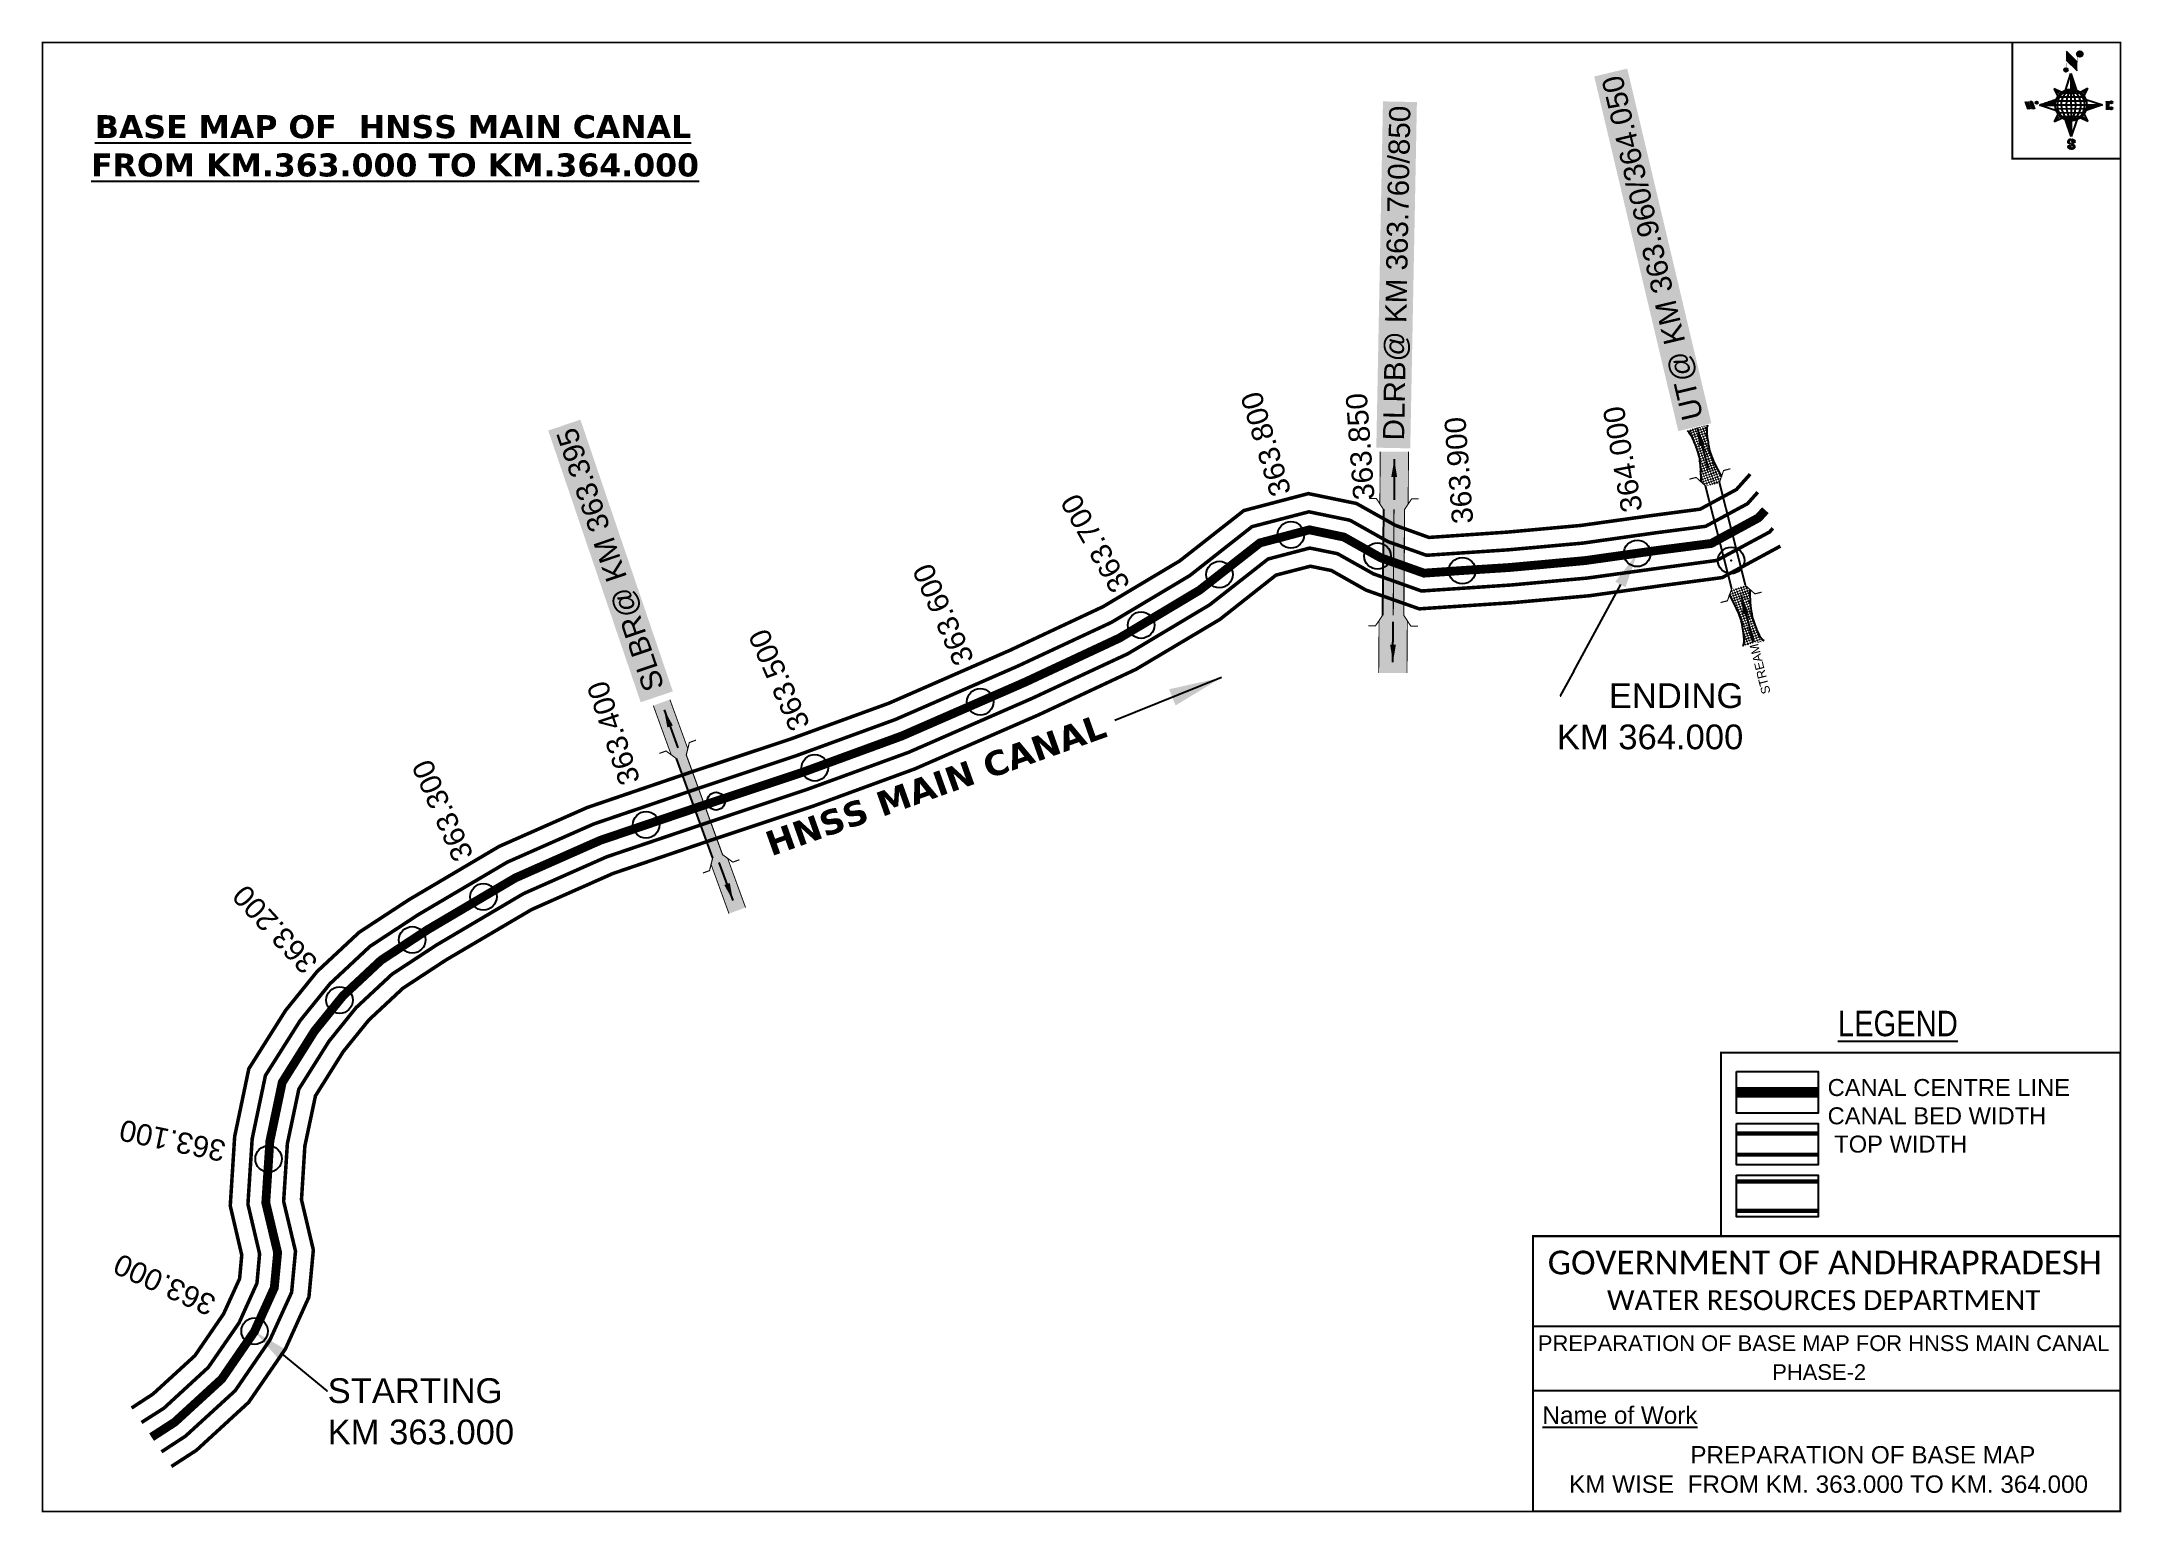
# Model space of a CAD drawing. Header units: inches. Extents: x 810802 to 811979, y 1578954 to 1579787.
import ezdxf
from ezdxf import colors
from ezdxf.entities.mleader import LeaderData, LeaderLine
from ezdxf.enums import TextEntityAlignment as Align
from ezdxf.math import Vec2, Vec3

# ---------------------------------------------------------------- set-up
doc = ezdxf.new("R2010")
doc.units = ezdxf.units.IN
doc.header["$LTSCALE"] = 15
doc.header["$MEASUREMENT"] = 0
doc.header["$PDMODE"] = 32
doc.header["$PDSIZE"] = 15
doc.linetypes.add('ACAD_ISO02W100', pattern=[15, 12, -3])
doc.linetypes.add('HIDDEN2', pattern=[0.1875, 0.125, -0.0625])
for name, color, linetype in [('AQUADUCT', 1, 'Continuous'), ('bord', 1, 'Continuous'), ('CANAL1', 7, 'Continuous'), ('CSMark', 72, 'Continuous'), ('DCBMS', 232, 'Continuous'), ('PAGE', 7, 'Continuous'), ('STRUCTURE', 5, 'Continuous'), ('TEXT', 6, 'Continuous')]:
    doc.layers.add(name, color=color, linetype=linetype)
doc.styles.add('ARIALN', font='ARIALN.TTF')
doc.styles.get("Standard").update_dxf_attribs({"font": 'arial.ttf'})
doc.dimstyles.get("Standard").update_dxf_attribs({"dimtxt": 20, "dimasz": 0.18, "dimexe": 0.18, "dimexo": 0.0625, "dimgap": 0.09, "dimtad": 0, "dimtih": 1, "dimtoh": 1, "dimdec": 4, "dimzin": 0, "dimdsep": 46, "dimtxsty": 'Standard', "dimcen": 0.09, "dimadec": 0, "dimazin": 0, "dimtfac": 1, "dimtdec": 4, "dimtofl": 0, "dimtmove": 0, "dimatfit": 3, "dimfxl": 0, "dimtolj": 1, "dimtzin": 0, "dimarcsym": 0})
pattern_1 = [(267.297113149, (-8720374.938, 50637915.138), (10.5367255337, -0.497431438), [])]
pattern_2 = [(357.297113149, (-8720374.938, 50637915.138), (0.497431438, 10.5367255337), [])]

# ---------------------------------------------------------------- blocks, each defined once
blk = doc.blocks.new('*X26')
at = {"color": 0, "linetype": 'Continuous'}
for p, q in [((6321.6, 240.5), (6322.3, 241.2)), ((6321.6, 240.3), (6322.3, 241)), ((6321.6, 240.1), (6322.3, 240.8)), ((6321.6, 239.9), (6322.4, 240.7)), ((6321.6, 239.8), (6322.4, 240.6)), ((6321.6, 239.6), (6322.5, 240.5)), ((6321.6, 239.4), (6322.5, 240.3)), ((6321.6, 239.2), (6322.6, 240.2)), ((6321.7, 239.1), (6322.6, 240.1)), ((6321.8, 240.8), (6322.4, 241.4)), ((6321.8, 239), (6322.7, 240)), ((6321.8, 239), (6322.8, 239.9)), ((6321.9, 238.9), (6322.9, 239.8)), ((6322, 238.8), (6323, 239.7)), ((6322.1, 241.3), (6322.4, 241.6)), ((6322.1, 238.7), (6323.1, 239.6)), ((6322.2, 238.6), (6323.1, 239.6)), ((6322.3, 238.5), (6323.2, 239.5)), ((6322.4, 238.5), (6323.3, 239.4)), ((6322.5, 238.4), (6323.4, 239.3)), ((6322.7, 238.4), (6323.6, 239.3)), ((6322.8, 238.3), (6323.7, 239.2)), ((6322.9, 238.3), (6323.8, 239.1)), ((6323.1, 238.2), (6323.9, 239.1)), ((6323.2, 238.2), (6324, 239)), ((6323.3, 238.2), (6324.2, 239)), ((6323.5, 238.1), (6324.3, 238.9)), ((6323.7, 238.1), (6324.4, 238.9)), ((6323.8, 238.1), (6324.6, 238.8)), ((6324.1, 238.2), (6324.7, 238.8)), ((6324.3, 238.3), (6324.9, 238.8)), ((6324.6, 238.3), (6325.1, 238.8)), ((6324.8, 238.4), (6325.2, 238.8)), ((6325.1, 238.5), (6325.4, 238.8)), ((6325.4, 238.6), (6325.6, 238.8))]:
    blk.add_line(p, q, dxfattribs=at)
blk = doc.blocks.new('*X25')
at = {"color": 0, "linetype": 'Continuous'}
for p, q in [((6324.4, 240.3), (6324.5, 240.4)), ((6324.6, 240.3), (6324.8, 240.5)), ((6324.7, 240.2), (6325, 240.5)), ((6324.8, 240.2), (6325.2, 240.6)), ((6325, 240.1), (6325.5, 240.6)), ((6325.1, 240.1), (6325.6, 240.6)), ((6325.2, 240), (6325.8, 240.6)), ((6325.3, 240), (6326, 240.6)), ((6325.4, 239.9), (6326.1, 240.6)), ((6325.5, 239.8), (6326.2, 240.5)), ((6325.6, 239.8), (6326.3, 240.5)), ((6325.7, 239.7), (6326.5, 240.4)), ((6325.9, 239.6), (6326.6, 240.3)), ((6326, 239.5), (6326.7, 240.3)), ((6326, 239.4), (6326.8, 240.2)), ((6326.1, 239.3), (6327, 240.2)), ((6326.2, 239.3), (6327.1, 240.1)), ((6326.3, 239.2), (6327.1, 240)), ((6326.4, 239.1), (6327.2, 239.9)), ((6326.5, 239), (6327.3, 239.8)), ((6326.5, 238.9), (6327.4, 239.7)), ((6326.6, 238.8), (6327.5, 239.6)), ((6326.7, 238.7), (6327.5, 239.5)), ((6326.8, 238.6), (6327.6, 239.4)), ((6326.8, 238.5), (6327.7, 239.3)), ((6326.8, 236.5), (6327.4, 237)), ((6326.9, 238.3), (6327.8, 239.2)), ((6326.9, 238.2), (6327.9, 239.1)), ((6326.9, 236.8), (6327.6, 237.4)), ((6327, 238.1), (6327.8, 239)), ((6327, 237.9), (6327.8, 238.8)), ((6327, 237.8), (6327.8, 238.6)), ((6327, 237.6), (6327.8, 238.4)), ((6327, 237.4), (6327.8, 238.2)), ((6327, 237.3), (6327.8, 238)), ((6327, 237.1), (6327.8, 237.9))]:
    blk.add_line(p, q, dxfattribs=at)
blk = doc.blocks.new('H')
at = {"layer": 'bord', "extrusion": (0.000427885, 0.004792, 0.999988)}
h = blk.add_hatch(dxfattribs=at)
h.set_pattern_fill('LINE', color=8, scale=84.387686, angle=-2.7029, style=0)
h.set_pattern_definition(pattern_2)
h.paths.add_polyline_path([(-492, 786, -0.090992), (-448, 775), (-486, 912)])
h = blk.add_hatch(dxfattribs=at)
h.set_pattern_fill('LINE', color=8, scale=84.387686, angle=-92.7029, style=0)
h.set_pattern_definition(pattern_1)
h.paths.add_polyline_path([(-625, 665, -0.090992), (-615, 710), (-751, 671)])
h = blk.add_hatch(dxfattribs=at)
h.set_pattern_fill('LINE', color=8, scale=84.387686, angle=-2.7029, style=0)
h.set_pattern_definition(pattern_2)
h.paths.add_polyline_path([(-504, 533, -0.090992), (-549, 543), (-510, 406)])
h = blk.add_hatch(dxfattribs=at)
h.set_pattern_fill('LINE', color=8, scale=84.387686, angle=-92.7029, style=0)
h.set_pattern_definition(pattern_1)
h.paths.add_polyline_path([(-246, 647), (-372, 653, -0.090992), (-382, 609)])
for p, q in [((-519, 1020, -1217), (-435, 927, -1216)), ((-516, 1087, -1217), (-432, 994, -1217)), ((-538, 774, -1216), (-487, 906, -1216)), ((-487, 906, -1216), (-493, 780, -1216)), ((-487, 906, -1216), (-448, 769, -1216)), ((-865, 701, -1215), (-847, 638, -1215)), ((-847, 700, -1215), (-829, 637, -1215)), ((-829, 699, -1215), (-811, 636, -1215)), ((-829, 699, -1215), (-811, 698, -1215)), ((-811, 698, -1215), (-794, 635, -1215)), ((-752, 665, -1215), (-615, 704, -1215)), ((-627, 794, -1216), (-567, 760, -1216)), ((-627, 794, -1216), (-584, 747, -1215)), ((-599, 731, -1215), (-627, 794, -1216)), ((-421, 753, -1216), (-359, 781, -1216)), ((-359, 781, -1216), (-405, 739, -1216)), ((-359, 781, -1216), (-392, 721, -1215)), ((-379, 693, -1215), (-246, 641, -1215)), ((-213, 669, -1215), (-217, 601, -1215)), ((-752, 665, -1215), (-625, 659, -1215)), ((-619, 614, -1215), (-752, 665, -1215)), ((-639, 526, -1214), (-606, 585, -1215)), ((-639, 526, -1214), (-593, 568, -1215)), ((-577, 553, -1215), (-639, 526, -1214)), ((-511, 400, -1214), (-549, 537, -1214)), ((-460, 533, -1215), (-511, 400, -1214)), ((-505, 527, -1214), (-511, 400, -1214)), ((-371, 513, -1214), (-431, 546, -1215)), ((-371, 513, -1214), (-414, 560, -1215)), ((-399, 576, -1215), (-371, 513, -1214)), ((-246, 641, -1215), (-383, 603, -1215)), ((-373, 647, -1215), (-246, 641, -1215)), ((-197, 600, -1215), (-194, 668, -1215))]:
    blk.add_line(p, q, dxfattribs=at)
at = {"layer": 'bord', "color": 8, "linetype": 'ByBlock', "extrusion": (0.000427885, 0.004792, 0.999988)}
for p, q in [((-375, 679, -1215), (-620, 691, -1215)), ((-386, 711, -1215), (-605, 722, -1215)), ((-411, 744, -1216), (-578, 752, -1216)), ((-493, 780, -1216), (-505, 527, -1214)), ((-373, 647, -1215), (-625, 659, -1215)), ((-378, 616, -1215), (-623, 628, -1215)), ((-392, 585, -1215), (-611, 595, -1215)), ((-420, 555, -1215), (-587, 562, -1215))]:
    blk.add_line(p, q, dxfattribs=at)
at = {"layer": 'bord', "extrusion": (0.000427885, 0.004792, 0.999988), "elevation": -1212}
for points, const_width in [([(-522, 960), (-516, 1093)], 1.61), ([(-434, 933), (-428, 1066)], 1.61), ([(-870, 707), (-846, 706)], 0.642), ([(-829, 643), (-821, 678)], 0.642), ([(-793, 641), (-782, 694)], 0.642), ([(-223, 676), (-174, 673)], 0.706), ([(-829, 643), (-855, 644)], 0.642), ([(-811, 642), (-784, 641)], 0.642), ([(-177, 605), (-226, 607)], 0.706), ([(-195, 645), (-185, 644)], 0.706)]:
    blk.add_lwpolyline(points, dxfattribs=dict(at, const_width=const_width))
for points, const_width in [([(-414, 1073, 1), (-398, 1058, 1)], 22.3), ([(-530, 950, 1), (-520, 939, 1)], 14.8), ([(-776, 697, 1), (-769, 690, 1)], 8.9), ([(-180, 618, 1), (-173, 611, 1)], 9.79), ([(-178, 667, 1), (-171, 660, 1)], 9.79), ([(-490, 362, 1), (-498, 369, 1)], 11.1), ([(-525, 322, 1), (-533, 329, 1)], 11.1)]:
    blk.add_lwpolyline(points, format="xyb", close=True, dxfattribs=dict(at, const_width=const_width))
for points in [[(-537, 317), (-531, 310), (-520, 307), (-505, 307), (-494, 310), (-486, 318), (-487, 326), (-491, 333), (-494, 336), (-503, 341), (-522, 347), (-530, 352), (-534, 355), (-537, 363), (-537, 373), (-530, 381), (-520, 384), (-504, 384), (-493, 380), (-487, 373)], [(-522, 348), (-526, 354), (-528, 361), (-528, 371), (-526, 375), (-521, 381), (-515, 384)], [(-505, 307), (-499, 312), (-497, 319), (-497, 327), (-501, 335), (-509, 343)]]:
    blk.add_lwpolyline(points, dxfattribs=at)
at = {"layer": 'bord', "extrusion": (0.000427885, 0.004792, 0.999988)}
for centre, radius in [((-406, 1065, -1212), 22.3), ((-525, 944, -1212), 14.8), ((-773, 694, -1212), 8.9), ((-498, 659, -1212), 127), ((-177, 615, -1212), 9.79), ((-174, 663, -1212), 9.79), ((-494, 365, -1212), 11.1), ((-529, 325, -1212), 11.1)]:
    blk.add_circle(centre, radius, dxfattribs=at)
at = {"layer": 'bord', "color": 8, "linetype": 'ByBlock', "extrusion": (0.000427885, 0.004792, 0.999988)}
for centre, radius, start, end in [((-482, 658, -1212), 128, 94.9254, 259.6691), ((-437, 656, -1212), 141, 113.2864, 241.308), ((-316, 651, -1212), 222, 142.5892, 212.0053), ((-560, 662, -1212), 141, 293.2864, 61.308), ((-681, 668, -1212), 222, 322.5892, 32.0053), ((-515, 660, -1212), 128, 274.9254, 79.6691)]:
    blk.add_arc(centre, radius, start, end, dxfattribs=at)
at = {"layer": 'bord', "extrusion": (0.000427885, 0.004792, 0.999988)}
for points in [[(-516, 1093, -1212), (-431, 1000, -1212), (-519, 1026, -1212), (-434, 933, -1212)], [(-864, 707, -1212), (-846, 706, -1212), (-846, 644, -1212), (-829, 643, -1212)], [(-829, 705, -1212), (-811, 704, -1212), (-811, 642, -1212), (-793, 641, -1212)], [(-193, 674, -1212), (-197, 606, -1212), (-213, 675, -1212), (-216, 607, -1212)]]:
    blk.add_solid(points, dxfattribs=at)
at = {"layer": 'bord', "extrusion": (0.000427885, 0.004792, 0.999988), "xscale": 7.977342409717546, "yscale": 7.977342408231451, "zscale": 7.977342408476333, "rotation": 138.0840426661453}
for name, p in [('*X25', (38301, -31929, -1212)), ('*X26', (38314, -31951, -1212))]:
    blk.add_blockref(name, p, dxfattribs=at)
blk = doc.blocks.new('UT')
at = {"layer": 'STRUCTURE'}
h = blk.add_hatch(dxfattribs=at)
h.set_pattern_fill('DASH', color=150, scale=8, angle=-39.6278, style=0)
h.set_pattern_definition([(320.372247933, (-4370.464, -6260.8811), (1.40800153113, 0.132407282), [1, -1])])
h.paths.add_polyline_path([(765163, 1700681.9), (765165.6, 1700680.6), (765167.2, 1700680.3), (765169.1, 1700680), (765172.4, 1700679.6), (765176.4, 1700679.3), (765179.5, 1700679.5), (765183.1, 1700679.9), (765187.7, 1700680.9), (765188.9, 1700681.2), (765193.1, 1700682.2), (765196.1, 1700680.2), (765196.1, 1700672.2), (765193.1, 1700670.2), (765190.5, 1700670.8), (765188.1, 1700671.3), (765185.5, 1700671.8), (765183.6, 1700672.1), (765181, 1700672.5), (765180.3, 1700672.5), (765178.5, 1700672.6), (765176.7, 1700672.6), (765174.6, 1700672.5), (765172.5, 1700672.3), (765170.4, 1700672), (765168.5, 1700671.7), (765166.1, 1700671.2), (765165, 1700670.8), (765163, 1700669.7)])
h.paths.add_polyline_path([(765259.1, 1700682.2), (765256.1, 1700680.2), (765256.1, 1700672.2), (765259.1, 1700670.2), (765261.9, 1700671), (765264.4, 1700671.6), (765266.4, 1700672), (765269.1, 1700672.5), (765272.7, 1700673), (765276.1, 1700673.1), (765278.6, 1700672.9), (765281.2, 1700672.7), (765283.9, 1700672.3), (765286.4, 1700671.9), (765288, 1700671.3), (765289.2, 1700670.6), (765289.1, 1700682.7), (765287.6, 1700681.8), (765285.7, 1700681.2), (765283, 1700680.7), (765281.2, 1700680.4), (765276.7, 1700679.9), (765272.7, 1700679.9), (765268.7, 1700680.3), (765264.8, 1700681), (765261.2, 1700681.7)])
at = {"layer": 'STRUCTURE', "color": 150, "const_width": 0.628}
for points in [[(765190.1, 1700688.2), (765190.1, 1700684.2), (765196.1, 1700680.2), (765256.1, 1700680.2), (765262.1, 1700684.2), (765262.1, 1700688.2)], [(765190.1, 1700664.2), (765190.1, 1700668.2), (765196.1, 1700672.2), (765256.1, 1700672.2), (765262.1, 1700668.2), (765262.1, 1700664.2)]]:
    blk.add_lwpolyline(points, dxfattribs=at)
at = {"layer": 'STRUCTURE', "color": 150}
for points in [[(765196.1, 1700680.2), (765256.1, 1700680.2)], [(765196.1, 1700672.2), (765256.1, 1700672.2)], [(765196.1, 1700672.2), (765256.1, 1700672.2)]]:
    blk.add_lwpolyline(points, dxfattribs=at)
at = {"layer": 'STRUCTURE', "color": 0}
blk.add_circle((765226.1, 1700676.2), 1.89, dxfattribs=at)
at = {"layer": 'STRUCTURE', "color": 150}
for points in [[(765163, 1700681.9), (765164.4, 1700681.1), (765167.9, 1700680.2), (765171.2, 1700679.8), (765176.1, 1700679.4), (765184.7, 1700680.3), (765193.1, 1700682.2)], [(765289.1, 1700682.7), (765287.8, 1700681.9), (765284.3, 1700680.9), (765280.9, 1700680.4), (765276.1, 1700679.8), (765267.4, 1700680.5), (765259.1, 1700682.2)], [(765163, 1700669.7), (765164.3, 1700670.6), (765167.8, 1700671.6), (765171.2, 1700672.1), (765176, 1700672.6), (765184.7, 1700672), (765193.1, 1700670.2)], [(765289.2, 1700670.6), (765287.8, 1700671.4), (765284.2, 1700672.3), (765280.9, 1700672.7), (765276.1, 1700673.1), (765267.4, 1700672.2), (765259.1, 1700670.2)]]:
    blk.add_spline(points, degree=3, dxfattribs=at)
at = {"layer": 'STRUCTURE', "color": 0}
blk.add_text('STREAM', height=5, dxfattribs=at).set_placement((765148.2, 1700675.8), align=Align.MIDDLE_CENTER)
for points in [[(765190.9, 1700676), (765164.2, 1700675.8)], [(765289.3, 1700676.7), (765265.4, 1700676.4)]]:
    blk.add_leader(points, dimstyle='Standard', override={"dimasz": 10, "dimgap": 0.09, "dimtad": 0}, dxfattribs=at)
blk = doc.blocks.new('SLB')
at = {"layer": 'STRUCTURE'}
h = blk.add_hatch(dxfattribs=at)
h.set_pattern_fill('DOTS', color=6, scale=20, angle=320.3722, style=0)
h.set_pattern_definition([(320.372247934, (-159.4327, -72.9564), (1.2786241598, 0.5641323054), [0, -1.25])])
h.paths.add_polyline_path([(769699.5, 1706871.1), (769699.5, 1706861.1), (769729.1, 1706861.1), (769732.1, 1706863.1), (769792.1, 1706863.1), (769795.1, 1706861.1), (769824.7, 1706861.1), (769824.7, 1706871.1), (769795.1, 1706871.1), (769792.1, 1706869.1), (769732.1, 1706869.1), (769729.1, 1706871.1)])
at = {"layer": 'STRUCTURE', "color": 6, "linetype": 'ACAD_ISO02W100', "ltscale": 0.5, "const_width": 0.5}
for points in [[(769699.5, 1706871.1), (769729.1, 1706871.1)], [(769795.1, 1706871.1), (769824.7, 1706871.1)], [(769699.5, 1706861.1), (769729.1, 1706861.1)], [(769795.1, 1706861.1), (769824.7, 1706861.1)]]:
    blk.add_lwpolyline(points, dxfattribs=at)
at = {"layer": 'STRUCTURE', "color": 6, "const_width": 0.628}
for points in [[(769726.1, 1706877.1), (769726.1, 1706873.1), (769732.1, 1706869.1), (769792.1, 1706869.1), (769798.1, 1706873.1), (769798.1, 1706877.1)], [(769726.1, 1706855.1), (769726.1, 1706859.1), (769732.1, 1706863.1), (769792.1, 1706863.1), (769798.1, 1706859.1), (769798.1, 1706855.1)]]:
    blk.add_lwpolyline(points, dxfattribs=at)
at = {"layer": 'STRUCTURE', "color": 6}
blk.add_lwpolyline([(769732.1, 1706863.1), (769792.1, 1706863.1)], dxfattribs=at)
blk.add_lwpolyline([(769732.1, 1706863.1), (769792.1, 1706863.1)], dxfattribs=at)
at = {"layer": 'STRUCTURE', "color": 0}
blk.add_circle((769762.1, 1706866.1), 1.24, dxfattribs=at)
for points in [[(769703.8, 1706866), (769726.7, 1706866)], [(769818.6, 1706865.8), (769795.7, 1706865.8)]]:
    blk.add_leader(points, dimstyle='Standard', override={"dimasz": 10, "dimgap": 0.09, "dimtad": 0}, dxfattribs=at)
blk = doc.blocks.new('DLB')
at = {"layer": 'STRUCTURE'}
h = blk.add_hatch(dxfattribs=at)
h.set_pattern_fill('DOTS', color=6, scale=20, angle=320.37224793, style=0)
h.paths.add_polyline_path([(769699.5, 1706950), (769699.5, 1706934), (769729.1, 1706934), (769732.1, 1706936), (769792.1, 1706936), (769795.1, 1706934), (769824.7, 1706934), (769824.7, 1706950), (769795.1, 1706950), (769792.1, 1706948), (769732.1, 1706948), (769729.1, 1706950)])
at = {"layer": 'STRUCTURE', "color": 6, "linetype": 'ACAD_ISO02W100', "ltscale": 0.5, "const_width": 0.5}
for points in [[(769699.5, 1706950), (769729.1, 1706950)], [(769795.1, 1706950), (769824.7, 1706950)], [(769699.5, 1706934), (769729.1, 1706934)], [(769795.1, 1706934), (769824.7, 1706934)]]:
    blk.add_lwpolyline(points, dxfattribs=at)
at = {"layer": 'STRUCTURE', "color": 6, "const_width": 0.628}
for points in [[(769726.1, 1706956), (769726.1, 1706952), (769732.1, 1706948), (769792.1, 1706948), (769798.1, 1706952), (769798.1, 1706956)], [(769732.1, 1706942), (769792.1, 1706942)], [(769726.1, 1706928), (769726.1, 1706932), (769732.1, 1706936), (769792.1, 1706936), (769798.1, 1706932), (769798.1, 1706928)]]:
    blk.add_lwpolyline(points, dxfattribs=at)
at = {"layer": 'STRUCTURE', "color": 6}
blk.add_lwpolyline([(769732.1, 1706936), (769792.1, 1706936)], dxfattribs=at)
blk.add_lwpolyline([(769732.1, 1706936), (769792.1, 1706936)], dxfattribs=at)
at = {"layer": 'STRUCTURE', "color": 0}
blk.add_circle((769762.1, 1706942), 1.8, dxfattribs=at)
for points in [[(769703.8, 1706942), (769726.7, 1706942)], [(769818.6, 1706942), (769795.7, 1706942)]]:
    blk.add_leader(points, dimstyle='Standard', override={"dimasz": 10, "dimgap": 0.09, "dimtad": 0}, dxfattribs=at)

msp = doc.modelspace()

# ---------------------------------------------------------------- linework, layer by layer
at = {"color": 3}
msp.add_circle((811183.9, 1579356.8), 5, dxfattribs=at)
at = {"layer": 'CANAL1', "color": 200, "const_width": 2}
for points in [[(810853.3, 1579013.5), (810865.4, 1579021.4), (810889.1, 1579043.1), (810905.3, 1579066.7), (810914.4, 1579086.7), (810915.6, 1579100), (810909.1, 1579127.9), (810911.6, 1579167.1), (810919.6, 1579205.4), (810940.4, 1579238.4), (810958.2, 1579260.4), (810982, 1579282.6), (811010.1, 1579301), (811061.2, 1579331.2), (811111, 1579353.2), (811170.2, 1579373.4), (811225.6, 1579391.8), (811281.6, 1579412.2), (811350.2, 1579442.2), (811402.7, 1579466.8), (811446.1, 1579492.7), (811482.4, 1579521.2), (811518.9, 1579530.8), (811546.1, 1579525.2), (811568.2, 1579512.8), (811587.1, 1579506), (811631.3, 1579509), (811673.1, 1579512.8), (811713.2, 1579518.4), (811740.5, 1579522), (811761, 1579533.1), (811768.8, 1579541.8)], [(810875.8, 1578980.4), (810890, 1578989.6), (810919.5, 1579016.7), (810940.3, 1579046.9), (810953.6, 1579076.3), (810956.1, 1579102.9), (810949.4, 1579131.3), (810951.3, 1579161.7), (810957.3, 1579190.1), (810973, 1579215.1), (810987.5, 1579233), (811006.8, 1579251), (811031.2, 1579267), (811079.6, 1579295.5), (811125.6, 1579315.9), (811183, 1579335.4), (811238.8, 1579354), (811296.4, 1579375.1), (811366.7, 1579405.8), (811421.4, 1579431.4), (811468.8, 1579459.6), (811500.6, 1579484.7), (811520, 1579489.7), (811531.9, 1579487.3), (811551.5, 1579476.2), (811581.6, 1579465.6), (811634.4, 1579469.1), (811677.7, 1579473), (811718.5, 1579478.7), (811753, 1579483.3), (811785.9, 1579501.1)]]:
    msp.add_lwpolyline(points, dxfattribs=at)
at = {"layer": 'CANAL1', "color": 5, "const_width": 2}
for points in [[(810858.9, 1579005.3), (810871.6, 1579013.4), (810896.7, 1579036.5), (810914.1, 1579061.7), (810924.2, 1579084.1), (810925.7, 1579100.7), (810919.1, 1579128.8), (810921.5, 1579165.8), (810929, 1579201.6), (810948.6, 1579232.6), (810965.5, 1579253.5), (810988.2, 1579274.7), (811015.3, 1579292.5), (811065.8, 1579322.3), (811114.7, 1579343.9), (811173.4, 1579363.9), (811228.9, 1579382.4), (811285.3, 1579403), (811354.3, 1579433.1), (811407.4, 1579457.9), (811451.8, 1579484.4), (811487, 1579512.1), (811519.2, 1579520.5), (811542.5, 1579515.7), (811564, 1579503.6), (811585.7, 1579495.9), (811632, 1579499), (811674.2, 1579502.8), (811714.5, 1579508.5), (811743.6, 1579512.3), (811767.3, 1579525.1), (811773.1, 1579531.6)], [(810870.2, 1578988.7), (810883.8, 1578997.6), (810911.9, 1579023.3), (810931.5, 1579051.9), (810943.8, 1579078.9), (810946, 1579102.2), (810939.3, 1579130.4), (810941.4, 1579163), (810947.9, 1579193.9), (810964.9, 1579220.9), (810980.2, 1579239.9), (811000.6, 1579258.9), (811025.9, 1579275.5), (811075, 1579304.5), (811122, 1579325.3), (811179.8, 1579344.9), (811235.5, 1579363.5), (811292.7, 1579384.4), (811362.5, 1579414.9), (811416.8, 1579440.2), (811463.1, 1579467.9), (811496.1, 1579493.8), (811519.7, 1579500), (811535.4, 1579496.8), (811555.7, 1579485.4), (811582.9, 1579475.7), (811633.6, 1579479.1), (811676.5, 1579483), (811717.2, 1579488.6), (811749.9, 1579493), (811779.8, 1579509.1), (811781.6, 1579511.2)]]:
    msp.add_lwpolyline(points, dxfattribs=at)
at = {"layer": 'CANAL1', "color": 1, "linetype": 'HIDDEN2', "ltscale": 8, "const_width": 5}
msp.add_lwpolyline([(810864.6, 1578997), (810877.7, 1579005.5), (810904.3, 1579029.9), (810922.8, 1579056.8), (810934, 1579081.5), (810935.9, 1579101.4), (810929.2, 1579129.6), (810931.5, 1579164.4), (810938.5, 1579197.7), (810956.7, 1579226.7), (810972.9, 1579246.7), (810994.4, 1579266.8), (811020.6, 1579284), (811070.4, 1579313.4), (811118.3, 1579334.6), (811176.6, 1579354.4), (811183.9, 1579356.8), (811232.2, 1579372.9), (811289, 1579393.7), (811358.4, 1579424), (811412.1, 1579449.1), (811424.3, 1579456.4), (811457.4, 1579476.2), (811491.5, 1579502.9), (811519.5, 1579510.3), (811539, 1579506.2), (811558, 1579495.5), (811559.8, 1579494.5), (811584.3, 1579485.8), (811606.2, 1579487.3), (811632.8, 1579489), (811675.4, 1579492.9), (811715.9, 1579498.6), (811746.8, 1579502.6), (811773.5, 1579517.1), (811777.4, 1579521.4)], dxfattribs=at)
at = {"layer": 'CANAL1', "color": 1, "linetype": 'HIDDEN2', "ltscale": 100, "const_width": 6, "elevation": -0.4}
msp.add_lwpolyline([(811807.2, 1579192), (811761.1, 1579192)], dxfattribs=at)
at = {"layer": 'CANAL1', "color": 5, "const_width": 2.4, "elevation": -0.4}
for points in [[(811807.2, 1579168.8), (811761.1, 1579168.8)], [(811807.2, 1579156.8), (811761.1, 1579156.8)]]:
    msp.add_lwpolyline(points, dxfattribs=at)
at = {"layer": 'CANAL1', "color": 200, "const_width": 2.4, "elevation": -0.4}
for points in [[(811807.2, 1579141.6), (811761.1, 1579141.6)], [(811807.2, 1579125.1), (811761.1, 1579125.1)]]:
    msp.add_lwpolyline(points, dxfattribs=at)
at = {"layer": 'CSMark', "color": 3}
for p in [(811509, 1579507.5), (811558, 1579495.5), (811704.9, 1579497), (811468.6, 1579485), (811605.9, 1579487.2), (811424.3, 1579456.4), (811424.3, 1579456.4), (811333.3, 1579413), (811239.7, 1579375.7), (811144.3, 1579343.4), (811052.3, 1579302.7), (811012, 1579278.3), (810970.9, 1579244.2), (810930.8, 1579154.4), (810922.9, 1579057)]:
    msp.add_point(p, dxfattribs=at)
at = {"layer": 'CSMark'}
msp.add_point((811758, 1579493, 62), dxfattribs=at)
at = {"layer": 'PAGE', "const_width": 1}
msp.add_lwpolyline([(810802.9, 1578955), (811978.2, 1578955), (811978.2, 1579786), (810802.9, 1579786), (810802.9, 1578955)], dxfattribs=at)
at = {"layer": 'PAGE'}
for points, const_width in [([(811978.2, 1579786), (811917.1, 1579786), (811917.1, 1579720.3), (811978.2, 1579720.3)], 1), ([(811752.3, 1579214.5), (811978.2, 1579214.5), (811978.2, 1579110.7), (811752.3, 1579110.7)], 1.2), ([(811646, 1579110.7), (811978.2, 1579110.7), (811978.2, 1578955), (811646, 1578955)], 1.2)]:
    msp.add_lwpolyline(points, close=True, dxfattribs=dict(at, const_width=const_width))
at = {"layer": 'PAGE', "elevation": -0.4}
for points in [[(811761.1, 1579203.8), (811807.2, 1579203.8), (811807.2, 1579180.3), (811761.1, 1579180.3)], [(811761.1, 1579174.5), (811807.2, 1579174.5), (811807.2, 1579151), (811761.1, 1579151)], [(811761.1, 1579145.3), (811807.2, 1579145.3), (811807.2, 1579121.7), (811761.1, 1579121.7)]]:
    msp.add_lwpolyline(points, close=True, dxfattribs=at)
at = {"layer": 'PAGE'}
for points in [[(811646, 1579059.7), (811978.2, 1579059.7)], [(811646, 1579023.3), (811978.2, 1579023.3)]]:
    msp.add_lwpolyline(points, dxfattribs=at)

# ---------------------------------------------------------------- block references
at = {"layer": 'AQUADUCT', "color": 1, "xscale": 0.0703495379661093, "yscale": 0.07034953800030053, "zscale": 0.07034953795990817, "rotation": 3.078330607406165}
msp.add_blockref('H', (811987.8, 1579706.6, 85.4), dxfattribs=at)
at = {"layer": 'STRUCTURE', "color": 0}
for name, p, rotation in [('UT', (2648301.3, 1255519.9), 104.2208825824724), ('DLB', (-889962.4, 2361145.3), 269.6002211349218), ('SLB', (-1055985.3, 1719496.3), 289.9820370094149)]:
    msp.add_blockref(name, p, dxfattribs=dict(at, rotation=rotation))

# ---------------------------------------------------------------- texts
at = {"layer": 'CANAL1', "insert": (811209.5, 1579338.4), "char_height": 14, "width": 205.129, "attachment_point": 1, "rotation": 19.5993}
msp.add_mtext('\\pi0.96322;{\\fVerdana|b1|i0|c0|p34;HNSS MAIN CANAL}', dxfattribs=at)
at = {"layer": 'CSMark', "color": 1}
for s, rotation, p in [('363.800', 106.8291, (811503.6, 1579529.8)), ('363.850', 94.2595, (811550.4, 1579527.2)), ('363.900', 94.2595, (811606.2, 1579513.7)), ('364.000', 100.359, (811702.1, 1579520.4)), ('363.700', 119.6022, (811413.3, 1579476.3)), ('363.600', 113.8785, (811324.6, 1579434.6)), ('363.500', 113.8785, (811231.8, 1579397.6)), ('363.400', 108.4364, (811135.4, 1579366.5)), ('363.300', 113.8785, (811041.4, 1579323.7)), ('363.200', 132.9495, (810955, 1579262.1)), ('363.100', 168.1583, (810906.1, 1579158.5)), ('363.000', 155.5764, (810899.5, 1579070.7))]:
    msp.add_text(s, height=12, rotation=rotation, dxfattribs=at).set_placement(p, align=Align.MIDDLE_LEFT)
at = {"layer": 'PAGE', "extrusion": (0.000201441, 0.004807, 0.999988), "style": 'ARIALN'}
msp.add_text('%%ULEGEND', height=14.4, rotation=359.9999, dxfattribs=at).set_placement((811852.3, 1579212, 7754.6), align=Align.MIDDLE)
at = {"layer": 'PAGE', "extrusion": (0.000201441, 0.004807, 0.999988)}
for s, height, p in [('PREPARATION OF BASE MAP FOR HNSS MAIN CANAL', 8.878, (811648.7, 1579026.7, 7753.7)), ('%%UName of Work', 9.822, (811651.3, 1578985.5, 7752.4))]:
    msp.add_text(s, height=height, rotation=359.9999, dxfattribs=at).set_placement(p)
for s, height, p in [('PHASE-2', 8.88, (811807.8, 1579014.8, 7753.6)), ('PREPARATION OF BASE MAP', 9.822, (811832.5, 1578968, 7752.4)), ('KM WISE  FROM KM. 363.000 TO KM. 364.000', 9.822, (811813.1, 1578951.4, 7752.4))]:
    msp.add_text(s, height=height, rotation=359.9999, dxfattribs=at).set_placement(p, align=Align.MIDDLE_CENTER)
at = {"layer": 'PAGE', "extrusion": (0.000201441, 0.004807, 0.999988), "attachment_point": 1, "text_direction": (1, -1e-06, -0.000201)}
for s, insert, char_height, width in [('CANAL CENTRE LINE CANAL BED WIDTH {\\H2.3717x; }\\P TOP WIDTH{\\H1.9152x; }', (811812.6, 1579199.6, -0.4), 9.6, 168.926), ('\\pi3.5885;{\\fCalibri|b0|i0|c0|p34;\\H1.3333x;GOVERNMENT OF ANDHRAPRADESH\\P\\pi37.073;\\H0.83998x;WATER RESOURCES DEPARTMENT}', (811650.7, 1579102.5, -1.3), 10.059, 321.276)]:
    msp.add_mtext(s, dxfattribs=dict(at, insert=insert, char_height=char_height, width=width))
at = {"layer": 'STRUCTURE', "color": 5, "char_height": 12, "attachment_point": 1, "bg_fill": 1, "box_fill_scale": 1.3, "bg_fill_color": 7, "bg_fill_true_color": 16777215, "bg_fill_transparency": 4390977}
for s, insert, width, rotation in [('\\pi0.71894;UT@ KM 363.960/364.050', (811730.8, 1579570.5), 198.996, 103.331), ('\\pi0.70666;DLRB@ KM 363.760/850', (811561, 1579560.3), 188.739, 88.8979), ('\\pi0.36696;SLBR@ KM 363.395', (811143.5, 1579417.3), 155.179, 108.7814)]:
    msp.add_mtext(s, dxfattribs=dict(at, insert=insert, width=width, rotation=rotation))
at = {"layer": 'TEXT', "color": 1, "insert": (810810.8, 1579744.9), "char_height": 13, "width": 379.826, "attachment_point": 1}
msp.add_mtext('\\pi21.755;{\\fVerdana|b1|i0|c0|p34;\\LBASE MAP OF  HNSS MAIN CANAL \\P\\pi19.564;FROM KM.363.000 TO KM.364.000}', dxfattribs=at)

# ---------------------------------------------------------------- leaders
at = {"layer": 'CANAL1'}
msp.add_leader([(811469.8, 1579426.7), (811409.4, 1579402.5)], dimstyle='Standard', override={"dimasz": 30, "dimgap": 0.09, "dimtad": 0}, dxfattribs=at)
at = {"layer": 'DCBMS', "color": 5}
ml = msp.add_multileader_mtext('Standard', dxfattribs=at)
ml.set_content('STARTING\\PKM 363.000', color=5)
ml.set_leader_properties()
ml.build(insert=Vec2(0, 0))
ml.multileader.update_dxf_attribs({"dogleg_length": 0.36, "arrow_head_size": 20})
ctx = ml.context
ctx.base_point, ctx.char_height, ctx.arrow_head_size, ctx.landing_gap_size, ctx.plane_origin = Vec3(810964.1, 1579023.2), 14, 20, 0.09, Vec3(811135, 1579096)
notes = []
notes.append((ctx, [(1, (1, 1, 0), (810963.7, 1579023.2), (1, 0), 0.36, [(0, [(810922.8, 1579056.8)], 0, [])])]))
ctx.mtext.insert, ctx.mtext.flow_direction = Vec3(810964.2, 1579030.3), 5
for ctx, leaders in notes:
    for number, flags, end, landing, length, lines in leaders:
        leader = LeaderData()
        leader.index, (leader.has_last_leader_line, leader.has_dogleg_vector, leader.attachment_direction) = number, flags
        leader.last_leader_point, leader.dogleg_vector, leader.dogleg_length = Vec3(end), Vec3(landing), length
        for number, points, colour, breaks in lines:
            line = LeaderLine()
            line.index, line.vertices, line.color, line.breaks = number, Vec3.list(points), colors.encode_raw_color(colour), breaks
            leader.lines.append(line)
        ctx.leaders.append(leader)

# ---------------------------------------------------------------- next in the draw order: leaders
ml = msp.add_multileader_mtext('Standard', dxfattribs=at)
ml.set_content('ENDING \\PKM 364.000', color=5)
ml.set_leader_properties()
ml.build(insert=Vec2(0, 0))
ml.multileader.update_dxf_attribs({"dogleg_length": 0.36, "arrow_head_size": 20})
ctx = ml.context
ctx.base_point, ctx.char_height, ctx.arrow_head_size, ctx.landing_gap_size, ctx.plane_origin = Vec3(811661.7, 1579416.4), 14, 20, 0.09, Vec3(811805.4, 1579628.7)
ctx.text_align_type = 2
notes = []
notes.append((ctx, [(1, (1, 1, 0), (811661.4, 1579416.4), (1, 0), 0.36, [(0, [(811704.9, 1579497)], 0, [])])]))
ctx.mtext.insert, ctx.mtext.width, ctx.mtext.alignment, ctx.mtext.flow_direction = Vec3(811764.9, 1579423.5), 109.049, 3, 5
ctx.mtext.has_bg_fill, ctx.mtext.bg_color, ctx.mtext.bg_scale_factor, ctx.mtext.bg_transparency, ctx.mtext.use_window_bg_color = 1, -1027028792, 1.5, 0, 1
for ctx, leaders in notes:
    for number, flags, end, landing, length, lines in leaders:
        leader = LeaderData()
        leader.index, (leader.has_last_leader_line, leader.has_dogleg_vector, leader.attachment_direction) = number, flags
        leader.last_leader_point, leader.dogleg_vector, leader.dogleg_length = Vec3(end), Vec3(landing), length
        for number, points, colour, breaks in lines:
            line = LeaderLine()
            line.index, line.vertices, line.color, line.breaks = number, Vec3.list(points), colors.encode_raw_color(colour), breaks
            leader.lines.append(line)
        ctx.leaders.append(leader)

doc.saveas('drawing.dxf')
